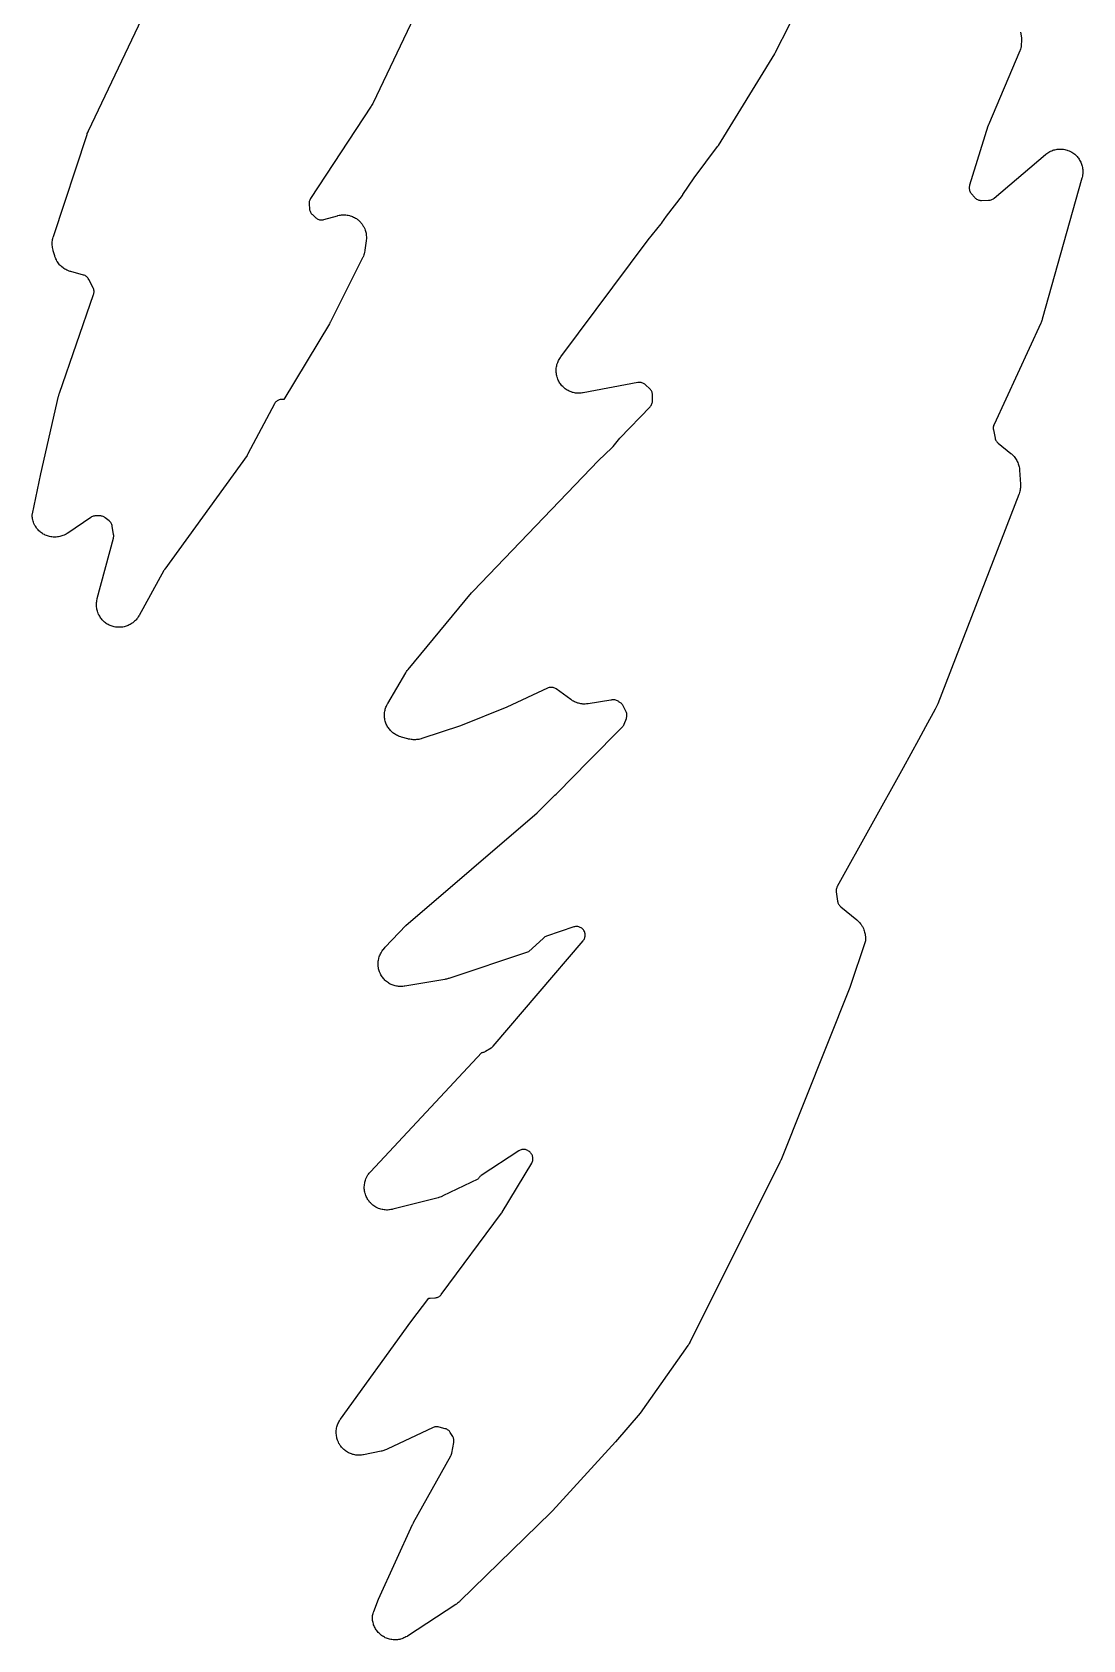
# Model space of a CAD drawing. Header units: millimetres. Extents: x 13 to 182, y 21 to 298.
# Drawn here: x 19.7 to 56.2, y 20.6 to 76.6 of the extents above; entities that cross this region are included whole.
import ezdxf

# ---------------------------------------------------------------- set-up
doc = ezdxf.new("R2010")
doc.units = ezdxf.units.MM
doc.layers.add('CUT', color=7, linetype='CONTINUOUS')

msp = doc.modelspace()

# ---------------------------------------------------------------- linework, layer by layer
at = {"layer": 'CUT'}
for points in [[(33.0633, 77.3037), (31.527, 74.0975), (31.513, 74.0707), (31.4759, 74.0049), (31.4601, 73.9791), (29.3479, 70.7641), (29.3333, 70.7394), (29.3211, 70.7134), (29.3115, 70.6863), (29.3045, 70.6585), (29.3002, 70.6301), (29.2986, 70.6014), (29.2998, 70.5727), (29.315, 70.4017), (29.3188, 70.3739), (29.3252, 70.3466), (29.3341, 70.32), (29.3454, 70.2944), (29.3591, 70.2699), (29.375, 70.2468), (29.3931, 70.2253), (29.413, 70.2055), (29.5319, 70.0984), (29.5554, 70.0793), (29.5806, 70.0626), (29.6074, 70.0486), (29.6355, 70.0374), (29.6646, 70.029), (29.6944, 70.0237), (29.7246, 70.0213), (29.7548, 70.022), (29.7849, 70.0258), (29.8143, 70.0325), (30.2831, 70.1651), (30.3047, 70.1706), (30.3481, 70.1806), (30.392, 70.1884), (30.4251, 70.1926), (30.4696, 70.1961), (30.503, 70.197), (30.5475, 70.196), (30.5808, 70.1936), (30.6251, 70.1883), (30.658, 70.1826), (30.7015, 70.1729), (30.7336, 70.164), (30.776, 70.15), (30.8071, 70.138), (30.8478, 70.1199), (30.8776, 70.1048), (30.9164, 70.0828), (30.9445, 70.0648), (30.9809, 70.0391), (31.0072, 70.0184), (31.0408, 69.9892), (31.0649, 69.9661), (31.0955, 69.9337), (31.1171, 69.9083), (31.1444, 69.873), (31.1634, 69.8456), (31.187, 69.8078), (31.2033, 69.7786), (31.223, 69.7386), (31.2363, 69.708), (31.252, 69.6663), (31.2622, 69.6345), (31.2737, 69.5914), (31.2807, 69.5588), (31.2878, 69.5148), (31.2916, 69.4816), (31.2943, 69.4371), (31.2948, 69.4037), (31.2931, 69.3592), (31.2893, 69.3148), (31.2868, 69.2927), (31.2422, 68.9662), (31.2382, 68.9418), (31.2289, 68.8934), (31.2169, 68.8456), (31.206, 68.8103), (31.1888, 68.764), (31.1692, 68.7188), (31.1587, 68.6964), (30.0449, 66.4757), (30.037, 66.4607), (30.0165, 66.4235), (30.0081, 66.4087), (28.4249, 63.7699), (28.4073, 63.7738), (28.3778, 63.7774), (28.3481, 63.778), (28.3184, 63.7757), (28.2892, 63.7704), (28.2606, 63.7623), (28.2592, 63.7618), (28.2328, 63.7515), (28.2075, 63.7387), (28.1835, 63.7235), (28.161, 63.7062), (28.1403, 63.6868), (28.1215, 63.6656), (28.1048, 63.6427), (28.0903, 63.6183), (27.1709, 61.8854), (27.158, 61.8576), (27.1479, 61.8287), (27.1474, 61.8264), (24.2754, 57.8735), (24.2649, 57.8581), (24.2512, 57.8366), (24.2417, 57.8206), (23.3821, 56.2626), (23.3712, 56.2439), (23.3484, 56.2069), (23.3238, 56.171), (23.3041, 56.1451), (23.2762, 56.1118), (23.2541, 56.0879), (23.2231, 56.0574), (23.1988, 56.0358), (23.165, 56.0084), (23.1387, 55.9892), (23.1025, 55.9653), (23.0745, 55.9487), (23.0361, 55.9283), (23.0066, 55.9145), (22.9664, 55.898), (22.9357, 55.8871), (22.8941, 55.8745), (22.8625, 55.8666), (22.8199, 55.8581), (22.7877, 55.8532), (22.7445, 55.8489), (22.712, 55.8472), (22.6685, 55.847), (22.636, 55.8485), (22.5927, 55.8525), (22.5605, 55.8571), (22.5178, 55.8653), (22.4862, 55.873), (22.4445, 55.8852), (22.4137, 55.8959), (22.3734, 55.9122), (22.3438, 55.9258), (22.3053, 55.9458), (22.2772, 55.9622), (22.2407, 55.9859), (22.2143, 56.0049), (22.1803, 56.032), (22.1559, 56.0535), (22.1246, 56.0837), (22.1024, 56.1075), (22.0742, 56.1406), (22.0543, 56.1664), (22.0295, 56.202), (22.0122, 56.2296), (21.9909, 56.2675), (21.9764, 56.2966), (21.9589, 56.3364), (21.9472, 56.3668), (21.9336, 56.4081), (21.9249, 56.4395), (21.9154, 56.4819), (21.9098, 56.5139), (21.9043, 56.557), (21.9018, 56.5895), (21.9006, 56.6329), (21.9012, 56.6655), (21.9042, 56.7088), (21.908, 56.7412), (21.9151, 56.7841), (21.9243, 56.8265), (21.9294, 56.8476), (22.4914, 58.9479), (22.498, 58.979), (22.5013, 59.0106), (22.5012, 59.0423), (22.4977, 59.0739), (22.4502, 59.3646), (22.4443, 59.3921), (22.436, 59.4189), (22.4251, 59.4448), (22.4119, 59.4695), (22.3965, 59.493), (22.3789, 59.5148), (22.3593, 59.535), (22.338, 59.5532), (22.2004, 59.6599), (22.1778, 59.6758), (22.1539, 59.6896), (22.1287, 59.7011), (22.1027, 59.7103), (22.0759, 59.717), (22.0485, 59.7212), (22.021, 59.7229), (21.8786, 59.725), (21.8481, 59.7239), (21.8179, 59.7197), (21.7882, 59.7124), (21.7595, 59.7022), (21.7319, 59.6891), (21.7058, 59.6733), (20.8987, 59.1262), (20.8798, 59.1141), (20.8416, 59.0909), (20.8021, 59.0695), (20.7718, 59.0551), (20.7305, 59.0377), (20.6989, 59.0263), (20.6561, 59.0132), (20.6235, 59.005), (20.5796, 58.9963), (20.5463, 58.9913), (20.5017, 58.987), (20.4682, 58.9854), (20.4234, 58.9855), (20.3899, 58.9872), (20.3453, 58.9918), (20.3121, 58.9969), (20.2682, 59.0058), (20.2356, 59.0142), (20.1928, 59.0275), (20.1613, 59.039), (20.1201, 59.0565), (20.0898, 59.0712), (20.0505, 59.0927), (20.0219, 59.1102), (19.9849, 59.1355), (19.9582, 59.1559), (19.9239, 59.1847), (19.8993, 59.2076), (19.8681, 59.2397), (19.8459, 59.265), (19.818, 59.3), (19.7985, 59.3273), (19.7742, 59.365), (19.7575, 59.3941), (19.7371, 59.434), (19.7233, 59.4647), (19.707, 59.5064), (19.6963, 59.5382), (19.6843, 59.5814), (19.6768, 59.6142), (19.6691, 59.6583), (19.665, 59.6916), (19.6617, 59.7363), (19.6616, 59.7379), (19.6677, 59.7756), (19.6717, 59.797), (19.9653, 61.1922), (20.5823, 63.8838), (20.5883, 63.9072), (20.605, 63.9652), (20.6122, 63.9882), (21.7992, 67.4231), (21.8077, 67.4523), (21.8131, 67.4821), (21.8156, 67.5123), (21.8149, 67.5426), (21.8112, 67.5727), (21.8045, 67.6023), (21.7948, 67.631), (21.7823, 67.6587), (21.6311, 67.9518), (21.6155, 67.9786), (21.5972, 68.0036), (21.5764, 68.0266), (21.5533, 68.0474), (21.5283, 68.0656), (21.5015, 68.0812), (21.4732, 68.0939), (21.4438, 68.1036), (21.0097, 68.2226), (20.9879, 68.2292), (20.9448, 68.2434), (20.9025, 68.2597), (20.8714, 68.2735), (20.831, 68.2941), (20.8015, 68.311), (20.7632, 68.3355), (20.7356, 68.3552), (20.7, 68.3835), (20.6745, 68.4059), (20.642, 68.4376), (20.6189, 68.4625), (20.5897, 68.4973), (20.5692, 68.5244), (20.5437, 68.562), (20.526, 68.591), (20.5045, 68.6309), (20.4898, 68.6616), (20.4723, 68.7035), (20.457, 68.7462), (20.4499, 68.7678), (20.3952, 68.9484), (20.3891, 68.9705), (20.3781, 69.0151), (20.3693, 69.0601), (20.3645, 69.0942), (20.3604, 69.1399), (20.3591, 69.1743), (20.3596, 69.2202), (20.3618, 69.2545), (20.367, 69.3001), (20.3727, 69.334), (20.3826, 69.3788), (20.3947, 69.4231), (20.4013, 69.4451), (21.5724, 72.9968), (21.5821, 73.0233), (21.6083, 73.0886), (21.6195, 73.1144), (23.9418, 78)], [(54.0595, 76.5552), (54.0898, 76.3507), (54.0923, 76.3303), (54.0965, 76.2895), (54.0974, 76.2736), (54.0863, 76.0845), (54.0847, 76.0751), (54.0758, 76.035), (54.0678, 76.0053), (54.0553, 75.9662), (54.041, 75.9277), (54.0335, 75.9086), (52.941, 73.3282), (52.9355, 73.3142), (52.9284, 73.2948), (52.9236, 73.2806), (52.2872, 71.2254), (52.2797, 71.1961), (52.2752, 71.1662), (52.2738, 71.136), (52.2754, 71.1059), (52.28, 71.076), (52.2876, 71.0467), (52.2981, 71.0184), (52.3114, 70.9913), (52.3273, 70.9656), (52.3458, 70.9417), (52.4645, 70.8029), (52.4848, 70.7814), (52.5072, 70.762), (52.5313, 70.7449), (52.557, 70.7302), (52.584, 70.7182), (52.612, 70.7088), (52.6409, 70.7023), (52.6702, 70.6987), (52.6998, 70.6979), (52.9491, 70.704), (52.9782, 70.7062), (53.0069, 70.7111), (53.035, 70.7188), (53.0622, 70.7291), (53.0883, 70.7421), (53.113, 70.7575), (53.136, 70.7753), (54.9226, 72.2929), (54.9398, 72.3067), (54.9747, 72.3336), (55.011, 72.3587), (55.039, 72.3762), (55.0775, 72.3976), (55.1071, 72.4123), (55.1476, 72.4298), (55.1785, 72.4415), (55.2205, 72.455), (55.2524, 72.4636), (55.2954, 72.473), (55.328, 72.4784), (55.3718, 72.4835), (55.4048, 72.4857), (55.4489, 72.4865), (55.4819, 72.4855), (55.5258, 72.4819), (55.5586, 72.4777), (55.602, 72.4699), (55.6342, 72.4624), (55.6766, 72.4504), (55.7079, 72.4398), (55.7489, 72.4237), (55.7791, 72.4101), (55.8183, 72.3901), (55.847, 72.3736), (55.8841, 72.3498), (55.911, 72.3306), (55.9456, 72.3033), (55.9705, 72.2816), (56.0022, 72.251), (56.0249, 72.227), (56.0535, 72.1934), (56.0737, 72.1673), (56.0989, 72.1311), (56.1164, 72.1031), (56.1379, 72.0646), (56.1526, 72.035), (56.1703, 71.9946), (56.182, 71.9637), (56.1956, 71.9218), (56.2043, 71.8899), (56.2137, 71.8468), (56.2192, 71.8143), (56.2244, 71.7705), (56.2267, 71.7375), (56.2276, 71.6934), (56.2266, 71.6604), (56.2232, 71.6165), (56.219, 71.5837), (56.2112, 71.5403), (56.2014, 71.4973), (56.1959, 71.4759), (54.8151, 66.5675), (54.81, 66.5504), (54.799, 66.5166), (54.7866, 66.4831), (54.773, 66.4502), (54.7659, 66.4339), (53.1353, 62.903), (53.1236, 62.8737), (53.115, 62.8433), (53.1097, 62.8123), (53.1076, 62.7808), (53.1089, 62.7493), (53.1135, 62.7181), (53.1716, 62.4287), (53.1789, 62.3999), (53.189, 62.372), (53.2017, 62.3452), (53.2171, 62.3198), (53.2349, 62.2961), (53.255, 62.2743), (53.2771, 62.2545), (53.7242, 61.8928), (53.7419, 61.8777), (53.7765, 61.8467), (53.8094, 61.8139), (53.8328, 61.788), (53.8622, 61.752), (53.8828, 61.7239), (53.9083, 61.685), (53.9258, 61.655), (53.9472, 61.6137), (53.9616, 61.5819), (53.9785, 61.5387), (53.9895, 61.5056), (54.002, 61.4608), (54.0095, 61.4268), (54.0172, 61.381), (54.0226, 61.3348), (54.0247, 61.3116), (54.0551, 60.8333), (54.0551, 60.7041), (54.055, 60.7008), (54.0514, 60.6645), (54.044, 60.6164), (54.0365, 60.5807), (54.0239, 60.5337), (54.0088, 60.4874), (54.0006, 60.4645), (51.183, 53.1898), (51.0835, 53.0051), (50.748, 52.3821), (50.5072, 51.9348), (49.9787, 50.9535), (47.6827, 46.8353), (47.6705, 46.8108), (47.6605, 46.7852), (47.653, 46.7588), (47.6478, 46.7319), (47.6452, 46.7046), (47.645, 46.6772), (47.6473, 46.6499), (47.6912, 46.3185), (47.6962, 46.2906), (47.7039, 46.2632), (47.7141, 46.2368), (47.7267, 46.2114), (47.7418, 46.1873), (47.759, 46.1647), (47.7782, 46.1439), (47.7994, 46.125), (48.3593, 45.67), (48.3766, 45.6552), (48.4106, 45.6246), (48.443, 45.5923), (48.466, 45.5669), (48.4949, 45.5315), (48.5152, 45.5039), (48.5404, 45.4657), (48.5578, 45.4362), (48.579, 45.3957), (48.5933, 45.3646), (48.6102, 45.3221), (48.6213, 45.2897), (48.6339, 45.2458), (48.6416, 45.2124), (48.6496, 45.1674), (48.6554, 45.122), (48.6577, 45.0993), (48.6679, 44.9628), (48.6671, 44.96), (48.661, 44.9401), (48.1237, 43.3148), (45.7121, 37.2996), (45.7048, 37.2825), (45.6857, 37.2401), (45.6778, 37.2233), (42.5526, 30.9769), (42.5447, 30.9618), (42.5282, 30.9318), (42.5107, 30.9025), (42.492, 30.8739), (42.4824, 30.8598), (40.8184, 28.5081), (39.9598, 27.5119), (37.7722, 25.1065), (37.7629, 25.0965), (37.7391, 25.0719), (37.7294, 25.0622), (34.5469, 21.9643), (34.531, 21.9496), (34.4985, 21.9209), (34.4647, 21.8937), (34.4296, 21.8683), (34.4117, 21.856), (32.7289, 20.7556), (32.7099, 20.7439), (32.6714, 20.7213), (32.6318, 20.7008), (32.6015, 20.6868), (32.56, 20.6702), (32.5284, 20.6594), (32.4856, 20.647), (32.453, 20.6393), (32.4092, 20.6312), (32.376, 20.6268), (32.3316, 20.6231), (32.2982, 20.622), (32.2536, 20.6227), (32.2202, 20.6249), (32.1759, 20.63), (32.1429, 20.6355), (32.0993, 20.645), (32.0671, 20.6537), (32.0246, 20.6675), (31.9934, 20.6794), (31.9525, 20.6973), (31.9226, 20.7122), (31.8837, 20.7341), (31.8554, 20.7519), (31.8189, 20.7775), (31.7925, 20.798), (31.7587, 20.8271), (31.7345, 20.8501), (31.7037, 20.8824), (31.6819, 20.9077), (31.6545, 20.9429), (31.6353, 20.9703), (31.6115, 21.008), (31.5951, 21.0371), (31.5751, 21.077), (31.5617, 21.1076), (31.5458, 21.1493), (31.5354, 21.1811), (31.5238, 21.2242), (31.5166, 21.2568), (31.5093, 21.3008), (31.5054, 21.334), (31.5024, 21.3785), (31.5018, 21.412), (31.5026, 21.4361), (31.5082, 21.4689), (31.5151, 21.5007), (31.5265, 21.5426), (31.5398, 21.5839), (31.547, 21.6044), (31.7095, 22.0356), (32.899, 24.6331), (32.9069, 24.6495), (32.9275, 24.69), (32.936, 24.7061), (34.232, 27.0218), (34.2463, 27.0507), (34.2573, 27.0811), (34.265, 27.1124), (34.3362, 27.488), (34.3401, 27.5154), (34.3415, 27.5431), (34.3403, 27.5708), (34.3365, 27.5983), (34.3302, 27.6253), (34.3215, 27.6516), (34.3103, 27.677), (34.2969, 27.7013), (34.2141, 27.8357), (34.1983, 27.8588), (34.1804, 27.8804), (34.1606, 27.9002), (34.1391, 27.918), (34.1159, 27.9338), (34.0914, 27.9474), (34.0658, 27.9586), (34.0392, 27.9673), (33.827, 28.0264), (33.7972, 28.0331), (33.7669, 28.0367), (33.7364, 28.0372), (33.7059, 28.0347), (33.6759, 28.029), (33.6467, 28.0203), (33.6184, 28.0087), (32.0126, 27.2506), (31.9958, 27.2431), (31.9619, 27.2287), (31.9275, 27.2158), (31.9013, 27.2072), (31.8659, 27.1971), (31.8301, 27.1885), (31.8121, 27.1845), (31.1946, 27.0622), (31.1726, 27.0584), (31.1283, 27.0519), (31.0837, 27.0476), (31.0501, 27.046), (31.0053, 27.0462), (30.9718, 27.048), (30.9273, 27.0526), (30.8941, 27.0577), (30.8502, 27.0668), (30.8177, 27.0751), (30.775, 27.0885), (30.7435, 27.1001), (30.7022, 27.1176), (30.6721, 27.1323), (30.6328, 27.1538), (30.6042, 27.1714), (30.5673, 27.1967), (30.5406, 27.2171), (30.5063, 27.246), (30.4818, 27.2689), (30.4506, 27.301), (30.4285, 27.3262), (30.4006, 27.3613), (30.3811, 27.3886), (30.3569, 27.4263), (30.3402, 27.4554), (30.3198, 27.4953), (30.3061, 27.5259), (30.2898, 27.5677), (30.2792, 27.5995), (30.2672, 27.6427), (30.2597, 27.6754), (30.2521, 27.7195), (30.2479, 27.7528), (30.2447, 27.7975), (30.2439, 27.8311), (30.2451, 27.8759), (30.2477, 27.9093), (30.2533, 27.9538), (30.2592, 27.9868), (30.2692, 28.0305), (30.2784, 28.0627), (30.2927, 28.1052), (30.305, 28.1364), (30.3235, 28.1772), (30.3388, 28.2071), (30.3612, 28.2458), (30.3856, 28.2834), (30.3982, 28.3019), (32.8378, 31.688), (33.464, 32.5112), (33.4841, 32.5093), (33.5141, 32.5094), (33.6725, 32.5179), (33.7016, 32.5208), (33.7303, 32.5267), (33.7583, 32.5352), (33.7853, 32.5465), (33.8111, 32.5603), (33.8355, 32.5766), (33.8581, 32.5952), (33.8788, 32.6159), (33.8974, 32.6386), (35.9942, 35.4616), (36.0027, 35.4737), (36.0139, 35.4905), (36.0218, 35.5029), (37.0469, 37.2106), (37.061, 37.2368), (37.0723, 37.2643), (37.0809, 37.2928), (37.0866, 37.322), (37.0894, 37.3516), (37.0893, 37.3814), (37.0862, 37.4109), (37.0802, 37.4401), (37.0713, 37.4685), (37.0597, 37.4958), (37.0454, 37.5219), (37.0286, 37.5465), (37.0095, 37.5693), (36.9882, 37.59), (36.9649, 37.6086), (36.9399, 37.6247), (36.9093, 37.6424), (36.8825, 37.6562), (36.8544, 37.6672), (36.8254, 37.6753), (36.7957, 37.6805), (36.7656, 37.6827), (36.7355, 37.6818), (36.7056, 37.6779), (36.6762, 37.6711), (36.6477, 37.6613), (36.6203, 37.6487), (36.5943, 37.6334), (35.2873, 36.7745), (35.2654, 36.7587), (35.245, 36.7409), (35.2263, 36.7214), (35.2095, 36.7003), (35.1946, 36.6778), (35.1758, 36.6463), (33.9577, 36.0639), (33.9374, 36.0548), (33.8966, 36.0377), (33.8549, 36.0226), (33.8126, 36.0096), (33.7913, 36.0036), (32.2118, 35.6021), (32.1901, 35.5971), (32.1466, 35.5883), (32.1026, 35.5817), (32.0695, 35.5783), (32.0251, 35.576), (31.9918, 35.576), (31.9474, 35.5781), (31.9142, 35.5813), (31.8702, 35.5878), (31.8376, 35.5943), (31.7944, 35.6051), (31.7626, 35.6148), (31.7207, 35.6298), (31.6899, 35.6425), (31.6498, 35.6616), (31.6204, 35.6774), (31.5823, 35.7003), (31.5547, 35.7189), (31.5191, 35.7454), (31.4934, 35.7666), (31.4605, 35.7966), (31.4371, 35.8202), (31.4073, 35.8533), (31.3863, 35.8791), (31.36, 35.915), (31.3416, 35.9428), (31.319, 35.981), (31.3035, 36.0105), (31.2847, 36.0508), (31.2721, 36.0816), (31.2574, 36.1236), (31.248, 36.1556), (31.2375, 36.1988), (31.2313, 36.2315), (31.2251, 36.2755), (31.2221, 36.3087), (31.2203, 36.3531), (31.2206, 36.3864), (31.2232, 36.4308), (31.2268, 36.4639), (31.2338, 36.5078), (31.2407, 36.5404), (31.2519, 36.5834), (31.262, 36.6152), (31.2774, 36.6569), (31.2905, 36.6875), (31.31, 36.7274), (31.3261, 36.7566), (31.3494, 36.7945), (31.3683, 36.8219), (31.3953, 36.8572), (31.424, 36.8912), (31.4387, 36.9078), (35.3073, 41.0552), (35.3307, 41.0577), (35.359, 41.0635), (35.3867, 41.0721), (35.4134, 41.0832), (35.4389, 41.0969), (35.633, 41.2135), (35.6597, 41.2316), (35.6844, 41.2525), (35.7067, 41.2759), (38.837, 44.9437), (38.8547, 44.9666), (38.8701, 44.9911), (38.8831, 45.0169), (38.8935, 45.0439), (38.9013, 45.0717), (38.9064, 45.1002), (38.9087, 45.129), (38.9082, 45.158), (38.9049, 45.1867), (38.8989, 45.215), (38.8902, 45.2425), (38.8789, 45.2692), (38.8651, 45.2945), (38.8488, 45.3185), (38.8304, 45.3408), (38.8099, 45.3612), (38.7875, 45.3795), (38.7635, 45.3956), (38.738, 45.4093), (38.7114, 45.4204), (38.6837, 45.429), (38.6554, 45.4349), (38.6267, 45.438), (38.5977, 45.4383), (38.5689, 45.4358), (38.5405, 45.4306), (38.5127, 45.4227), (37.5645, 45.1018), (37.5348, 45.09), (37.5066, 45.075), (37.4801, 45.0572), (37.4556, 45.0366), (36.9395, 44.5535), (34.1608, 43.6328), (34.1446, 43.6278), (34.1121, 43.6184), (34.0792, 43.6102), (34.046, 43.6032), (34.0294, 43.6), (32.6323, 43.3613), (32.6108, 43.3582), (32.5676, 43.3529), (32.5242, 43.3498), (32.4916, 43.349), (32.448, 43.35), (32.4155, 43.3524), (32.3723, 43.3577), (32.3401, 43.3632), (32.2976, 43.3726), (32.2662, 43.3812), (32.2248, 43.3946), (32.1943, 43.4062), (32.1544, 43.4237), (32.1252, 43.4381), (32.0871, 43.4593), (32.0594, 43.4766), (32.0236, 43.5013), (31.9977, 43.5212), (31.9645, 43.5493), (31.9406, 43.5715), (31.9103, 43.6027), (31.8887, 43.6271), (31.8615, 43.6611), (31.8423, 43.6875), (31.8185, 43.724), (31.802, 43.7521), (31.7819, 43.7907), (31.7682, 43.8203), (31.7518, 43.8607), (31.7411, 43.8915), (31.7287, 43.9332), (31.721, 43.9649), (31.7127, 44.0076), (31.7081, 44.0399), (31.704, 44.0833), (31.7025, 44.1158), (31.7026, 44.1594), (31.7042, 44.192), (31.7085, 44.2353), (31.7133, 44.2675), (31.7218, 44.3102), (31.7297, 44.3419), (31.7423, 44.3836), (31.7532, 44.4143), (31.7697, 44.4546), (31.7836, 44.4841), (31.8039, 44.5226), (31.8205, 44.5507), (31.8445, 44.587), (31.8702, 44.6221), (31.8835, 44.6394), (31.9529, 44.7252), (32.6612, 45.4707), (37.2383, 49.3947), (37.2473, 49.4028), (37.2595, 49.4141), (37.2682, 49.4225), (37.8511, 50.0102), (37.8957, 50.0481), (37.9055, 50.0569), (37.9188, 50.0692), (37.9282, 50.0784), (39.0324, 51.2009), (40.1951, 52.373), (40.2159, 52.3963), (40.2342, 52.4216), (40.2497, 52.4486), (40.2624, 52.4771), (40.3401, 52.6804), (40.3492, 52.708), (40.3555, 52.7365), (40.3591, 52.7654), (40.3598, 52.7945), (40.3577, 52.8236), (40.3528, 52.8523), (40.3452, 52.8804), (40.3348, 52.9076), (40.3219, 52.9337), (40.3065, 52.9585), (40.2939, 52.9765), (40.242, 53.0957), (40.2297, 53.1206), (40.2152, 53.1443), (40.1986, 53.1665), (40.18, 53.1871), (40.1595, 53.2059), (40.1374, 53.2227), (40.1138, 53.2374), (40.0954, 53.2478), (40.0794, 53.2615), (40.0542, 53.279), (40.0275, 53.2938), (39.9993, 53.3058), (39.9701, 53.3149), (39.9401, 53.3209), (39.9096, 53.3239), (39.879, 53.3238), (39.8785, 53.3237), (39.8659, 53.3237), (39.8379, 53.3209), (39.8103, 53.3156), (39.8013, 53.3129), (39.017, 53.1878), (38.9951, 53.1848), (38.9514, 53.18), (38.9074, 53.1774), (38.8743, 53.177), (38.8303, 53.1787), (38.7974, 53.1815), (38.7538, 53.1875), (38.7213, 53.1935), (38.6784, 53.2037), (38.6467, 53.213), (38.6051, 53.2273), (38.5744, 53.2396), (38.5343, 53.2579), (38.505, 53.2731), (38.467, 53.2953), (38.43, 53.3194), (38.4118, 53.3318), (37.8989, 53.7024), (37.8747, 53.7182), (37.849, 53.7316), (37.8222, 53.7425), (37.7945, 53.7507), (37.7661, 53.7562), (37.7373, 53.7589), (37.7084, 53.7589), (37.6796, 53.7561), (37.6512, 53.7505), (37.6235, 53.7422), (37.5967, 53.7313), (36.1804, 53.0727), (34.5637, 52.425), (33.2206, 51.9785), (33.1994, 51.972), (33.1567, 51.9601), (33.1135, 51.9503), (33.0809, 51.9446), (33.0369, 51.9391), (33.0038, 51.9367), (32.9595, 51.9355), (32.9264, 51.9363), (32.8822, 51.9396), (32.8493, 51.9436), (32.8056, 51.9512), (32.7624, 51.9609), (32.7409, 51.9662), (32.5105, 52.03), (32.4897, 52.0363), (32.4486, 52.0498), (32.408, 52.0654), (32.3783, 52.0785), (32.3395, 52.0979), (32.3111, 52.1138), (32.2743, 52.1368), (32.2476, 52.1554), (32.2133, 52.1818), (32.1885, 52.2029), (32.1568, 52.2325), (32.1342, 52.2558), (32.1055, 52.2884), (32.0852, 52.3138), (32.0598, 52.349), (32.0421, 52.3762), (32.0202, 52.4137), (32.0051, 52.4425), (31.9869, 52.4819), (31.9748, 52.512), (31.9604, 52.553), (31.9512, 52.5842), (31.9409, 52.6263), (31.9347, 52.6582), (31.9286, 52.7012), (31.9255, 52.7336), (31.9235, 52.7769), (31.9235, 52.8094), (31.9257, 52.8527), (31.9289, 52.8851), (31.9352, 52.928), (31.9415, 52.9599), (31.9519, 53.002), (31.9612, 53.0332), (31.9757, 53.0741), (31.988, 53.1042), (32.0063, 53.1435), (32.0265, 53.1819), (32.037, 53.2009), (32.6657, 54.2683), (32.6751, 54.2835), (32.6945, 54.3136), (32.715, 54.3429), (32.7367, 54.3714), (32.7479, 54.3854), (34.9549, 57.0515), (34.9657, 57.0641), (34.9935, 57.0952), (35.0048, 57.1074), (39.3751, 61.655), (39.8364, 62.095), (39.8487, 62.1073), (39.8649, 62.1248), (39.8764, 62.1378), (40.1143, 62.4242), (41.1646, 63.5171), (41.1852, 63.5409), (41.2032, 63.5668), (41.2184, 63.5943), (41.2306, 63.6234), (41.2397, 63.6535), (41.2456, 63.6845), (41.2482, 63.7158), (41.2541, 63.9124), (41.2537, 63.9407), (41.2505, 63.9688), (41.2448, 63.9964), (41.2364, 64.0234), (41.2256, 64.0495), (41.2124, 64.0745), (41.1968, 64.0981), (41.1791, 64.1201), (41.1594, 64.1404), (41.005, 64.2852), (40.9836, 64.3034), (40.9606, 64.3196), (40.9362, 64.3335), (40.9105, 64.3451), (40.8839, 64.3542), (40.8566, 64.3609), (40.8287, 64.3649), (40.8007, 64.3663), (40.7726, 64.365), (40.7447, 64.3611), (38.8404, 64.0049), (38.8182, 64.0013), (38.7737, 63.9953), (38.729, 63.9915), (38.6953, 63.9903), (38.6504, 63.991), (38.6169, 63.9931), (38.5723, 63.9983), (38.5391, 64.0038), (38.4952, 64.0133), (38.4627, 64.0221), (38.42, 64.036), (38.3886, 64.048), (38.3475, 64.0661), (38.3174, 64.0811), (38.2783, 64.1032), (38.2499, 64.1212), (38.2132, 64.1471), (38.1867, 64.1678), (38.1527, 64.1972), (38.1284, 64.2204), (38.0976, 64.2531), (38.0757, 64.2786), (38.0483, 64.3142), (38.0291, 64.3418), (38.0053, 64.3799), (37.989, 64.4093), (37.9691, 64.4496), (37.9558, 64.4805), (37.9401, 64.5226), (37.9299, 64.5546), (37.9184, 64.598), (37.9115, 64.6309), (37.9044, 64.6753), (37.9008, 64.7087), (37.8982, 64.7536), (37.8979, 64.7872), (37.8997, 64.8321), (37.9028, 64.8656), (37.9092, 64.91), (37.9156, 64.9431), (37.9263, 64.9867), (37.9359, 65.0189), (37.951, 65.0612), (37.9638, 65.0923), (37.983, 65.1329), (37.9988, 65.1626), (38.022, 65.2011), (38.047, 65.2383), (38.0599, 65.2567), (41.0974, 69.3299), (41.5517, 69.8858), (41.5606, 69.8972), (41.5723, 69.9131), (41.5806, 69.9249), (41.7328, 70.1525), (42.2908, 70.8701), (42.2972, 70.8786), (42.3058, 70.8905), (42.3119, 70.8992), (42.7004, 71.4796), (43.5183, 72.5764), (43.5261, 72.5873), (43.5364, 72.6025), (43.5436, 72.6137), (45.5067, 75.8032), (45.5134, 75.8146), (45.5223, 75.8306), (45.5285, 75.8423), (45.7659, 76.3178), (45.7668, 76.3194), (45.7722, 76.3297), (46.6164, 78.021)]]:
    msp.add_lwpolyline(points, dxfattribs=at)

doc.saveas('drawing.dxf')
